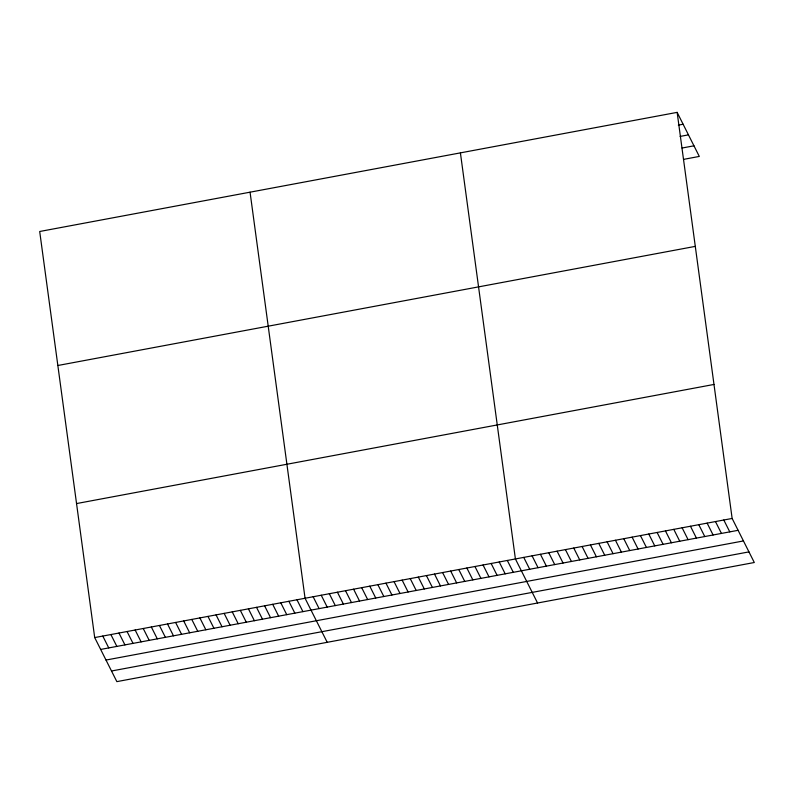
<?xml version="1.0" encoding="UTF-8"?>
<svg xmlns="http://www.w3.org/2000/svg" width="794" height="794" viewBox="0 0 794 794"><rect width="100%" height="100%" fill="white"/><g stroke="black" fill="none" stroke-linecap="round" stroke-linejoin="round"><path stroke-width="1.19" d="M677.143 112.371L39.7 231.491L94.694 637.572L116.857 681.629L754.3 562.509L732.137 518.452L677.143 112.371L699.306 156.428L683.823 159.326M678.344 125.134L683.108 124.241M680.121 136.419L688.458 134.861M682.056 148.031L693.956 145.808M57.853 365.498L695.296 246.378M76.552 503.565L713.995 384.445M94.694 637.572L732.137 518.452M100.669 649.432L738.112 530.313M106.009 660.052L743.452 540.942M111.517 670.999L748.96 551.89M723.8 520.01L729.775 531.871M715.473 521.569L721.438 533.429M707.136 523.127L713.101 534.987M698.799 524.685L704.764 536.546M690.462 526.243L696.427 538.104M682.125 527.802L688.09 539.662M673.788 529.36L679.753 541.22M665.451 530.908L671.426 542.778M657.114 532.466L663.089 544.337M648.787 534.025L654.752 545.895M640.45 535.583L646.415 547.453M632.113 537.141L638.078 549.011M623.776 538.699L629.741 550.57M615.439 540.257L621.404 552.128M607.102 541.816L613.067 553.686M598.765 543.374L604.74 555.244M590.428 544.932L596.403 556.793M582.101 546.49L588.066 558.351M573.764 548.049L579.729 559.909M565.427 549.607L571.392 561.467M557.09 551.165L563.055 563.025M548.753 552.723L554.718 564.584M540.416 554.281L546.381 566.142M532.079 555.84L538.054 567.7M523.742 557.398L529.717 569.258M537.568 603.013L515.405 558.946L460.411 152.875M507.316 560.465L513.291 572.325M499.228 561.973L505.192 573.844M491.139 563.482L497.104 575.352M483.05 565L489.015 576.861M474.961 566.509L480.926 578.379M466.862 568.018L472.837 579.888M458.773 569.536L464.748 581.397M450.684 571.045L456.649 582.915M442.595 572.553L448.56 584.424M434.507 574.072L440.472 585.932M426.418 575.581L432.383 587.451M418.319 577.089L424.294 588.959M410.23 578.608L416.195 590.468M402.141 580.116L408.106 591.987M394.052 581.625L400.017 593.495M385.963 583.143L391.928 595.004M377.865 584.652L383.839 596.522M369.776 586.161L375.751 598.031M361.687 587.679L367.652 599.539M353.598 589.188L359.563 601.058M345.509 590.696L351.474 602.567M337.42 592.215L343.385 604.075M329.321 593.723L335.296 605.594M321.233 595.232L327.197 607.102M313.144 596.751L319.109 608.611M327.207 642.316L305.055 598.259L250.06 192.178M296.966 599.768L302.931 611.638M288.867 601.286L294.842 613.147M280.778 602.795L286.753 614.665M272.689 604.303L278.654 616.174M264.601 605.822L270.565 617.682M256.512 607.331L262.477 619.191M248.423 608.839L254.388 620.71M240.324 610.358L246.299 622.218M232.235 611.866L238.21 623.727M224.146 613.375L230.111 625.245M216.057 614.893L222.022 626.754M207.968 616.402L213.933 628.262M199.88 617.911L205.845 629.781M191.781 619.429L197.756 631.29M183.692 620.938L189.657 632.798M175.603 622.446L181.568 634.317M167.514 623.965L173.479 635.825M159.425 625.474L165.39 637.334M151.326 626.982L157.301 638.852M143.238 628.501L149.212 640.361M135.149 630.009L141.114 641.87M127.06 631.518L133.025 643.388M118.971 633.036L124.936 644.897M110.882 634.545L116.847 646.405M102.783 636.054L108.758 647.924"/></g></svg>
